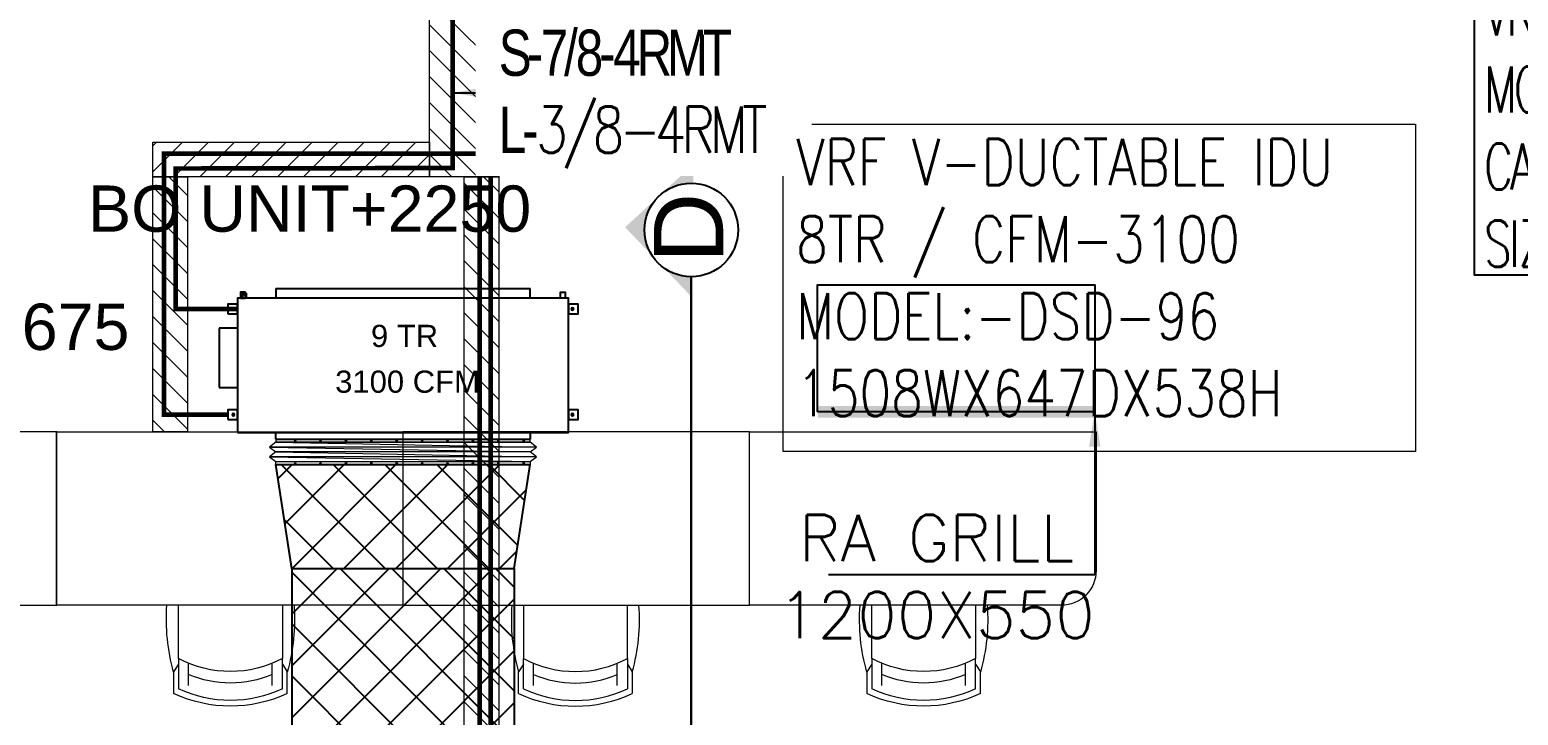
# Model space of a CAD drawing. Header units: millimetres. Extents: x 148480 to 578986, y 39883 to 155062.
# Drawn here: x 220630 to 227072, y 85482 to 88448 of the extents above; entities that cross this region are included whole.
import ezdxf
from ezdxf.enums import TextEntityAlignment as Align

# ---------------------------------------------------------------- set-up
doc = ezdxf.new("R2010")
doc.units = ezdxf.units.MM
doc.linetypes.add('CENTERX2', pattern=[4, 2.5, -0.5, 0.5, -0.5])
doc.linetypes.add('HIDDEN', pattern=[0.375, 0.25, -0.125])
for name, color, linetype, lineweight in [('CB-AC CABLE TRAY', 213, 'Continuous', 15), ('ID - MODULAR', 44, 'Continuous', 5), ('M-HVAC-CANVAS', 8, 'Continuous', 0), ('M-HVAC-EQUIP TEXT', 7, 'Continuous', 0), ('VRF -COPPER PIPE', 4, 'Continuous', 9)]:
    doc.layers.add(name, color=color, linetype=linetype, lineweight=lineweight)
for name, color, linetype in [('ETA-AC-BWD', 13, 'Continuous'), ('Flooring', 44, 'Continuous'), ('FRESH AIRDUCT', 3, 'Continuous'), ('Hatch 01_UC', 7, 'Continuous'), ('HVAC TEXT', 7, 'Continuous'), ('HVAC-SECTIONS', 7, 'Continuous'), ('Layer4', 6, 'Continuous'), ('M HVAC DRAIN PIPE', 30, 'Continuous'), ('M-HVAC ELLIPTICAL DUCT', 6, 'Continuous'), ('M-HVAC VRV PIPE', 4, 'Continuous'), ('M-HVAC-AC TEXT', 255, 'Continuous'), ('M-HVAC-BOF', 6, 'Continuous'), ('M-HVAC-EADUCT', 140, 'Continuous'), ('M-HVAC-ELEPTICAL DUCT', 6, 'Continuous'), ('M-HVAC-TEXT', 7, 'Continuous'), ('M-LP-VRF-EQUIP', 1, 'Continuous'), ('PCE-HVACTEXT', 7, 'Continuous')]:
    doc.layers.add(name, color=color, linetype=linetype)
doc.styles.add('ARAIL', font='arial.ttf')
doc.styles.add('Arial_3', font='arial.ttf', dxfattribs={"height": 20.669291})
doc.styles.add('COREWALL-KEY PLAN$0$str001', font='arial.ttf', dxfattribs={"width": 0.9, "height": 0.117188})
doc.styles.add('HVAC TEXT', font='Romans.shx', dxfattribs={"width": 0.8, "height": 100})
doc.styles.add('R', font='romans.shx')
doc.styles.add('ROMAND', font='romand__.ttf')
doc.styles.add('romans', font='stylu.ttf', dxfattribs={"height": 125})
doc.styles.add('rs', font='romans.shx', dxfattribs={"width": 0.75})
doc.styles.get("Standard").update_dxf_attribs({"font": 'arial.ttf'})
doc.dimstyles.new('GLAZ ALU', dxfattribs={"dimscale": 100, "dimtxt": 2, "dimasz": 1.4, "dimexe": 0.8, "dimexo": 0.8, "dimgap": 0.75, "dimtad": 1, "dimdec": 0, "dimzin": 0, "dimdsep": 46, "dimtxsty": 'rs', "dimcen": 0.09, "dimclrd": 8, "dimclre": 8, "dimclrt": 2, "dimadec": 0, "dimazin": 0, "dimtfac": 1, "dimtdec": 0, "dimtmove": 0, "dimatfit": 3, "dimfxl": 1, "dimtolj": 1, "dimtzin": 0, "dimarcsym": 0})
doc.dimstyles.new('Vayucon', dxfattribs={"dimtxt": 200, "dimasz": 150, "dimexe": 0, "dimexo": 0, "dimgap": 9e-05, "dimtad": 1, "dimdec": 0, "dimrnd": 5, "dimzin": 0, "dimdsep": 46, "dimtxsty": 'ROMAND', "dimcen": 90, "dimclrd": 42, "dimclre": 8, "dimclrt": 7, "dimadec": 0, "dimazin": 0, "dimtfac": 1, "dimtdec": 0, "dimtofl": 0, "dimtmove": 1, "dimatfit": 0, "dimfxl": 1, "dimtolj": 1, "dimtzin": 0, "dimarcsym": 0})

# ---------------------------------------------------------------- blocks, each defined once
blk = doc.blocks.new('GFC1')
at = {"layer": 'Flooring', "color": 8, "linetype": 'HIDDEN', "ltscale": 1500}
blk.add_arc((300007.7, 78255.1), 12777.8, 229.90697, 79.60318, dxfattribs=at)
at = {"layer": 'ID - MODULAR', "color": 8, "ltscale": 500}
for p, q in [((293905.9, 86712.6), (293905.9, 86943.7)), ((294355.6, 86943.7), (294355.6, 86712.6)), ((295398.9, 86943.7), (295398.9, 86712.6)), ((295848.6, 86712.6), (295848.6, 86943.7)), ((296905.9, 86712.6), (296905.9, 86943.7)), ((297355.6, 86943.7), (297355.6, 86712.6)), ((293905.9, 86712.6), (293905.9, 86581.9)), ((294355.6, 86581.9), (294355.6, 86712.6)), ((295398.9, 86581.9), (295398.9, 86712.6)), ((295848.6, 86712.6), (295848.6, 86581.9)), ((296905.9, 86712.6), (296905.9, 86581.9)), ((297355.6, 86581.9), (297355.6, 86712.6)), ((293905.9, 86689), (293884.7, 86654.8)), ((293884.7, 86654.8), (293884.7, 86561.6)), ((293905.9, 86690.7), (293905.9, 86689)), ((294355.6, 86690.7), (294355.6, 86689)), ((294355.6, 86689), (294376.7, 86654.8)), ((294376.7, 86561.6), (294376.7, 86654.8)), ((295398.9, 86689), (295377.7, 86654.8)), ((295377.7, 86561.6), (295377.7, 86654.8)), ((295398.9, 86690.7), (295398.9, 86689)), ((295848.6, 86690.7), (295848.6, 86689)), ((295848.6, 86689), (295869.7, 86654.8)), ((295869.7, 86654.8), (295869.7, 86561.6)), ((296905.9, 86689), (296884.7, 86654.8)), ((296884.7, 86654.8), (296884.7, 86561.6)), ((296905.9, 86690.7), (296905.9, 86689)), ((297355.6, 86690.7), (297355.6, 86689)), ((297355.6, 86689), (297376.7, 86654.8)), ((297376.7, 86561.6), (297376.7, 86654.8))]:
    blk.add_line(p, q, dxfattribs=at)
at = {"layer": 'ID - MODULAR', "color": 8, "ltscale": 500, "extrusion": (0, 0, -1)}
for p, q in [((293949.7, 86595.8), (293949.7, 86692.2)), ((294311.8, 86595.8), (294311.8, 86692.2)), ((295442.7, 86595.8), (295442.7, 86692.2)), ((295804.8, 86595.8), (295804.8, 86692.2)), ((296949.7, 86595.8), (296949.7, 86692.2)), ((297311.8, 86595.8), (297311.8, 86692.2))]:
    blk.add_line(p, q, dxfattribs=at)
at = {"layer": 'ID - MODULAR', "color": 8, "ltscale": 500}
for points in [[(291879.9, 87693.7), (291879.9, 87093.7, 0.414214), (292029.9, 86943.7), (293379.9, 86943.7), (293379.9, 87693.7)], [(297877.2, 87693.7), (297877.2, 87093.7, -0.414214), (297727.2, 86943.7), (296377.2, 86943.7), (296377.2, 87693.7)]]:
    blk.add_lwpolyline(points, format="xyb", close=True, dxfattribs=at)
for points in [[(294877.2, 87693.7), (294877.2, 86943.7), (293377.2, 86943.7), (293377.2, 87693.7)], [(294877.2, 87693.7), (294877.2, 86943.7), (296377.2, 86943.7), (296377.2, 87693.7)]]:
    blk.add_lwpolyline(points, close=True, dxfattribs=at)
at = {"layer": 'ID - MODULAR', "color": 8, "ltscale": 500, "extrusion": (0, 0, -1)}
for centre, major_axis, start_param, end_param in [((294691.9, 86882.1), (0, 838.5), 4.437818, 4.785935), ((293569.6, 86882.1), (0, 838.5), 1.49727, 1.845387), ((297691.9, 86882.1), (0, 838.5), 4.437818, 4.785935), ((296569.6, 86882.1), (0, 838.5), 1.49727, 1.845387), ((294130.7, 87137.7), (0, 480.9), 2.65511, 3.628104), ((297130.7, 87137.7), (0, 480.9), 2.65511, 3.628104), ((294130.7, 87062.8), (0, -455.9), 5.8748, 6.691551), ((297130.7, 87062.8), (0, -455.9), 5.8748, 6.691551), ((294130.7, 87062.8), (0, -530.9), 5.845838, 6.720513), ((297130.7, 87062.8), (0, -530.9), 5.845838, 6.720513), ((294130.7, 87087.8), (0, 580.8), 2.704257, 3.578932), ((297130.7, 87087.8), (0, 580.8), 2.704257, 3.578932)]:
    blk.add_ellipse(centre, major_axis=major_axis, ratio=1, start_param=start_param, end_param=end_param, dxfattribs=at)
at = {"layer": 'ID - MODULAR', "color": 8, "ltscale": 500}
for centre, major_axis, start_param, end_param in [((296184.9, 86882.1), (0, 838.5), 1.49727, 1.845387), ((295062.6, 86882.1), (0, 838.5), 4.437818, 4.785935), ((295623.7, 87137.7), (0, 480.9), 2.65511, 3.628104), ((295623.7, 87062.8), (0, -455.9), 5.8748, 6.691551), ((295623.7, 87062.8), (0, -530.9), 5.845838, 6.720513), ((295623.7, 87087.8), (0, 580.8), 2.704257, 3.578932)]:
    blk.add_ellipse(centre, major_axis=major_axis, ratio=1, start_param=start_param, end_param=end_param, dxfattribs=at)
blk = doc.blocks.new('*U79')
for points in [[(912.1, 50), (937.1, 69), (912.1, 88), (-89, 88), (-114, 69), (-89, 50), (-114, 31), (-89, 12), (912.1, 12), (937.1, 31)], [(-89, 100), (912.1, 100), (912.1, 88), (-89, 88)], [(-89, 0), (912.1, 0), (912.1, 12), (-89, 12)]]:
    blk.add_lwpolyline(points, close=True)
blk.add_lwpolyline([(912.1, 12), (-114, 31), (937.1, 31), (-89, 50), (912.1, 50), (-114, 69), (937.1, 69), (-89, 88)])
at = {"color": 8}
for centre in [(-64, 94), (36, 94), (136, 94), (236, 94), (336, 94), (436, 94), (536, 94), (636, 94), (736, 94), (836, 94), (-64, 6), (36, 6), (136, 6), (236, 6), (336, 6), (436, 6), (536, 6), (636, 6), (736, 6), (836, 6)]:
    blk.add_circle(centre, 2.5, dxfattribs=at)
blk = doc.blocks.new('*U142')
at = {"layer": 'CB-AC CABLE TRAY', "true_color": 0xa953a0}
h = blk.add_hatch(dxfattribs=at)
h.set_pattern_fill('ANSI31', color=215, scale=25)
h.set_pattern_definition([(45, (-904066.63, 1102908.81), (-56.1266008, 56.1266008), [])])
h.paths.add_polyline_path([(-88704.9, -150.4), (-88704.9, 149.6), (-88002.3, 149.6), (-88002.3, -150.4)])
at = {"layer": 'CB-AC CABLE TRAY', "color": 215, "true_color": 0xa953a0}
blk.add_lwpolyline([(-88704.9, -150.4), (-88704.9, 149.6), (-88002.3, 149.6), (-88002.3, -150.4)], close=True, dxfattribs=at)
blk = doc.blocks.new('*U112')
at = {"layer": 'CB-AC CABLE TRAY', "true_color": 0xa953a0}
h = blk.add_hatch(dxfattribs=at)
h.set_pattern_fill('ANSI31', color=215, scale=25)
h.set_pattern_definition([(45, (-903572.08, 1102758.81), (-56.1266008, 56.1266008), [])])
h.paths.add_polyline_path([(-88704.9, -150.4), (-88704.9, -0.4), (-87507.7, -0.4), (-87507.7, -150.4)])
at = {"layer": 'CB-AC CABLE TRAY', "color": 215, "true_color": 0xa953a0}
blk.add_lwpolyline([(-88704.9, -150.4), (-88704.9, -0.4), (-87507.7, -0.4), (-87507.7, -150.4)], close=True, dxfattribs=at)
blk = doc.blocks.new('*U113')
at = {"layer": 'CB-AC CABLE TRAY', "true_color": 0xa953a0}
h = blk.add_hatch(dxfattribs=at)
h.set_pattern_fill('ANSI31', color=215, scale=25)
h.set_pattern_definition([(45, (-903665.14, 1102758.81), (-56.1266008, 56.1266008), [])])
h.paths.add_polyline_path([(-88704.9, -150.4), (-88704.9, -0.4), (-87600.8, -0.4), (-87600.8, -150.4)])
at = {"layer": 'CB-AC CABLE TRAY', "color": 215, "true_color": 0xa953a0}
blk.add_lwpolyline([(-88704.9, -150.4), (-88704.9, -0.4), (-87600.8, -0.4), (-87600.8, -150.4)], close=True, dxfattribs=at)
blk = doc.blocks.new('*U146')
at = {"layer": 'CB-AC CABLE TRAY', "true_color": 0xa953a0}
h = blk.add_hatch(dxfattribs=at)
h.set_pattern_fill('ANSI31', color=215, scale=25)
h.set_pattern_definition([(45, (-883587.884, 1102758.81), (-56.1266008, 56.1266008), [])])
h.paths.add_polyline_path([(-88704.9, -150.4), (-88704.9, -0.4), (-67523.5, -0.4), (-67523.5, -150.4)])
at = {"layer": 'CB-AC CABLE TRAY', "color": 215, "true_color": 0xa953a0}
blk.add_lwpolyline([(-88704.9, -150.4), (-88704.9, -0.4), (-67523.5, -0.4), (-67523.5, -150.4)], close=True, dxfattribs=at)
blk = doc.blocks.new('Ductable inverter-8TR')
at = {"layer": 'M-LP-VRF-EQUIP', "color": 6, "linetype": 'CENTERX2', "lineweight": 5}
for p, q in [((722124.4, -338928.6), (722109.8, -338928.6)), ((722116.1, -338935.9), (722116.1, -338921.2)), ((722579.9, -338928.6), (722565.2, -338928.6)), ((722572.6, -338935.9), (722572.6, -338921.2)), ((722116.1, -340403.5), (722116.1, -340388.8)), ((722572.6, -340403.5), (722572.6, -340388.8)), ((722122.2, -340396.1), (722107.5, -340396.1)), ((722579.9, -340396.1), (722565.2, -340396.1))]:
    blk.add_line(p, q, dxfattribs=at)
at = {"layer": 'M-LP-VRF-EQUIP', "color": 190}
for p, q in [((722038.2, -339112.2), (722009.9, -339112.2)), ((722009.9, -340212.5), (722009.9, -339112.2)), ((722620.2, -339112.2), (722662.1, -339112.2)), ((722662.1, -340212.5), (722662.1, -339112.2)), ((722009.9, -340212.5), (722038.2, -340212.5)), ((722662.1, -340212.5), (722620.2, -340212.5))]:
    blk.add_line(p, q, dxfattribs=at)
at = {"layer": 'M-LP-VRF-EQUIP', "color": 3}
for p, q in [((722232.8, -340457.4), (722232.8, -340378.8)), ((722489.5, -340378.8), (722489.5, -340457.4)), ((722489.5, -340457.4), (722232.8, -340457.4))]:
    blk.add_line(p, q, dxfattribs=at)
at = {"layer": 'M-LP-VRF-EQUIP', "color": 4}
for points in [[(722095.2, -338945.8), (722095.2, -338903.9), (722137.1, -338903.9), (722137.1, -338945.8)], [(722551.6, -338945.8), (722551.6, -338903.9), (722593.5, -338903.9), (722593.5, -338945.8)], [(722095.2, -340420.8), (722095.2, -340378.8), (722137.1, -340378.8), (722137.1, -340420.8)], [(722551.6, -340420.8), (722551.6, -340378.8), (722593.5, -340378.8), (722593.5, -340420.8)]]:
    blk.add_lwpolyline(points, close=True, dxfattribs=at)
at = {"layer": 'M-LP-VRF-EQUIP', "color": 190}
blk.add_lwpolyline([(722038.2, -340378.8), (722038.2, -338945.8), (722620.2, -338945.8), (722620.2, -340378.8)], close=True, dxfattribs=at)
at = {"layer": 'M-LP-VRF-EQUIP', "color": 2}
blk.add_lwpolyline([(722620.2, -338959.9), (722620.2, -338979.9), (722646.4, -338979.9), (722646.4, -338959.9)], close=True, dxfattribs=at)
at = {"layer": 'M-LP-VRF-EQUIP', "color": 6}
blk.add_lwpolyline([(722641.1, -340357.8), (722641.1, -340341.2), (722620.2, -340341.2), (722620.2, -340357.8)], close=True, dxfattribs=at)
at = {"layer": 'M-LP-VRF-EQUIP', "color": 5}
blk.add_lwpolyline([(722635.9, -340354.5), (722635.9, -340344.5), (722620.2, -340344.5), (722620.2, -340354.5)], close=True, dxfattribs=at)
at = {"layer": 'M-LP-VRF-EQUIP', "color": 2}
blk.add_lwpolyline([(722641.1, -340344.7), (722646.4, -340344.7), (722646.4, -340364.8), (722620.2, -340364.8), (722620.2, -340344.7)], dxfattribs=at)
at = {"layer": 'M-LP-VRF-EQUIP', "color": 4}
for centre in [(722116.1, -338928.6), (722572.6, -338928.6), (722116.1, -340396.1), (722572.6, -340396.1)]:
    blk.add_circle(centre, 5.24, dxfattribs=at)

msp = doc.modelspace()

# ---------------------------------------------------------------- block references
at = {"layer": 'Layer4', "linetype": 'Continuous', "rotation": 360}
msp.add_blockref('GFC1', (-72632.4, -986), dxfattribs=at)

# ---------------------------------------------------------------- next in the draw order: hatches: boundary and pattern name
at = {"layer": 'ETA-AC-BWD'}
msp.add_hatch(color=7, dxfattribs=at).paths.add_polyline_path([(223290.3, 87589.8, 0.428732), (223494.4, 87379.4), (223491, 87295.5), (223206.4, 87593.1), (223504, 87868.1), (223500.7, 87784.2, 0.414229)])
at = {"layer": 'Hatch 01_UC', "linetype": 'Continuous'}
h = msp.add_hatch(dxfattribs=at)
h.set_pattern_fill('ANSI37', color=42, scale=50, angle=360)
h.set_pattern_definition([(45, (-7479.28, -1239.47), (-112.2532, 112.2532), []), (135, (-7479.28, -1239.47), (-112.2532, -112.2532), [])])
h.paths.add_polyline_path([(221694.6, 86566.5), (221763.3, 86116.5), (222726.3, 86116.5), (222795, 86566.5)])
h = msp.add_hatch(dxfattribs=at)
h.set_pattern_fill('ANSI37', color=42, scale=50, angle=360)
h.set_pattern_definition([(45, (-7479.28, -985.99), (-112.2532, 112.2532), []), (135, (-7479.28, -985.99), (-112.2532, -112.2532), [])])
h.paths.add_polyline_path([(221763.3, 86116.5), (222726.3, 86116.5), (222726.3, 83116.5), (221763.3, 83116.5)])

# ---------------------------------------------------------------- next in the draw order: linework, layer by layer
at = {"layer": 'ETA-AC-BWD', "color": 7}
msp.add_circle((223492.7, 87581.8), 202.5, dxfattribs=at)
at = {"layer": 'FRESH AIRDUCT', "color": 1, "linetype": 'Continuous'}
msp.add_lwpolyline([(224039.1, 86794.4), (224039.1, 87344.4), (225239.1, 87344.4), (225239.1, 86794.4)], close=True, dxfattribs=at)
at = {"layer": 'FRESH AIRDUCT', "color": 1, "linetype": 'Continuous', "const_width": 50}
msp.add_lwpolyline([(225239.7, 86794.4), (224039.1, 86794.4)], dxfattribs=at)
at = {"layer": 'HVAC TEXT'}
msp.add_lwpolyline([(226882.7, 88643.5), (229320.5, 88643.5), (229320.5, 87385.5), (226882.7, 87385.5)], close=True, dxfattribs=at)
at = {"layer": 'HVAC-SECTIONS', "color": 7, "linetype": 'HIDDEN', "ltscale": 1000, "const_width": 10}
msp.add_lwpolyline([(223492.7, 84408.7), (223492.7, 87379.3)], dxfattribs=at)
at = {"layer": 'M HVAC DRAIN PIPE', "color": 30, "linetype": 'Continuous', "const_width": 20}
for points in [[(222624.6, 87912.3), (222624.6, 91764.1)], [(222407.6, 87912.3), (221211.1, 87912.3), (221210.4, 86782.6), (221486.4, 86782.6)], [(222407.6, 87912.3), (222624.6, 87912.3), (222624.6, 64495), (221601.6, 64495)]]:
    msp.add_lwpolyline(points, dxfattribs=at)
at = {"layer": 'M-HVAC ELLIPTICAL DUCT', "linetype": 'Continuous'}
for p, q in [((221694.6, 86566.5), (222795, 86566.5)), ((221763.3, 86116.5), (221694.6, 86566.5)), ((222726.3, 86116.5), (222795, 86566.5)), ((221763.3, 86116.5), (221763.3, 76185)), ((221763.3, 86116.5), (222726.3, 86116.5)), ((222726.3, 86116.5), (222726.3, 76185))]:
    msp.add_line(p, q, dxfattribs=at)
at = {"layer": 'M-HVAC VRV PIPE', "color": 6, "linetype": 'Continuous', "const_width": 20}
for points in [[(222460.2, 88867.8), (222460.2, 87849.8), (221261.5, 87847.5), (221261.5, 87239.1), (221528.3, 87239.1)], [(222576.7, 88867.3), (222576.7, 64553.1), (221601.6, 64553.1)]]:
    msp.add_lwpolyline(points, dxfattribs=at)
at = {"layer": 'VRF -COPPER PIPE', "color": 0}
msp.add_lwpolyline([(223889.9, 88038.8), (226626.5, 88038.8), (226626.5, 86623.5), (223889.9, 86623.5)], close=True, dxfattribs=at)

# ---------------------------------------------------------------- next in the draw order: block references
at = {"layer": 'CB-AC CABLE TRAY', "color": 4, "linetype": 'HIDDEN'}
for name, p, rotation in [('*U142', (222509.2, -190.5), 269.9997198436913), ('*U112', (309867, 87961.9), 359.9997198436912), ('*U113', (221312.1, -893.1), 269.9997198436913), ('*U146', (222659.2, -893.1), 269.9997198436939)]:
    msp.add_blockref(name, p, dxfattribs=dict(at, rotation=rotation))
at = {"layer": 'M-HVAC-CANVAS', "xscale": 1.099145299145298, "yscale": 1.099145299145298, "zscale": 1.099145299145298, "rotation": 179.9999999999998}
msp.add_blockref('*U79', (222697.2, 86676.4), dxfattribs=at)
at = {"layer": 'M-HVAC-EADUCT', "color": 0, "linetype": 'Continuous', "xscale": -1, "rotation": 269.9999999999998}
msp.add_blockref('Ductable inverter-8TR', (561907.1, -635333.5), dxfattribs=at)

# ---------------------------------------------------------------- next in the draw order: texts
at = {"layer": 'ETA-AC-BWD', "color": 7, "style": 'COREWALL-KEY PLAN$0$str001'}
msp.add_attdef('D', text='', height=300, rotation=90, dxfattribs=at).set_placement((223480.9, 87590.9), align=Align.MIDDLE_CENTER)
at = {"layer": 'HVAC TEXT', "insert": (226923.1, 88622.9), "char_height": 200, "width": 4668.514, "attachment_point": 1, "style": 'Arial_3'}
msp.add_mtext('\\pxql;{\\Fsimplex.shx|c0;\\W0.7;\\T0.9;\\C0;VRF COMPACT CASSETTE\\PMODEL :VCC-12\\PCAPCITY :1.0 TR\\PSIZE-596Lx596Wx240HT. }', dxfattribs=at)
at = {"layer": 'M-HVAC-AC TEXT', "color": 7}
for s, p in [('9 TR ', (222106.5, 87075.2, 0)), ('3100 CFM ', (221951.6, 86877.2, 0))]:
    msp.add_text(s, height=96, dxfattribs=at).set_placement(p)
at = {"layer": 'M-HVAC-BOF', "color": 6, "lineweight": -2, "insert": (220882.4, 87774.1), "char_height": 200, "width": 1944.926, "attachment_point": 1, "style": 'ARAIL'}
msp.add_mtext('BO UNIT+2250', dxfattribs=at)
at = {"layer": 'M-HVAC-ELEPTICAL DUCT', "insert": (219570.6, 87262.5, 1198.1), "char_height": 200, "attachment_point": 1}
msp.add_mtext('BOCT-2675', dxfattribs=at)
at = {"layer": 'M-HVAC-EQUIP TEXT', "color": 0, "insert": (223946.7, 87975.4), "char_height": 200, "width": 2764.508, "attachment_point": 1, "style": 'HVAC TEXT'}
msp.add_mtext('{\\H0.99999x;VRF V-DUCTABLE IDU\\P8TR / CFM-3100\\PMODEL:-DSD-96\\P1508WX647DX538H}', dxfattribs=at)
at = {"layer": 'M-HVAC-TEXT', "color": 7, "insert": (224553.8, 86348.7), "char_height": 200, "width": 13359.771, "attachment_point": 2, "style": 'R'}
msp.add_mtext('RA GRILL \\P1200X550', dxfattribs=at)

# ---------------------------------------------------------------- next in the draw order: leaders
at = {"layer": 'FRESH AIRDUCT', "linetype": 'Continuous'}
msp.add_leader([(225239.1, 86794.4), (225239.1, 86089.2), (224086.7, 86089.2)], dimstyle='Vayucon', override={"dimgap": 9e-05, "dimtad": 0}, dxfattribs=at)
at = {"layer": 'PCE-HVACTEXT', "ltscale": 0.25}
msp.add_leader([(222460.2, 88175.2), (223919.5, 88175.2)], dimstyle='GLAZ ALU', override={"dimtad": 0, "dimclrd": 7, "dimclrt": 256, "dimfxl": 100, "dimfxlon": 1, "dimtfill": 1, "dimarcsym": 1}, dxfattribs=at)

# ---------------------------------------------------------------- next in the draw order: texts
at = {"layer": 'M-HVAC-TEXT', "insert": (223913.6, 87848.6, 0.9), "char_height": 200, "width": 1254.3, "attachment_point": 9, "style": 'romans', "bg_fill": 2}
msp.add_mtext('\\pxql;{\\W0.8;\\T0.8;\\C6;S-7/8-4RMT\\P\\pt1;L-\\Fromans.shx|c1;3/8-4RMT}', dxfattribs=at)

doc.saveas('drawing.dxf')
